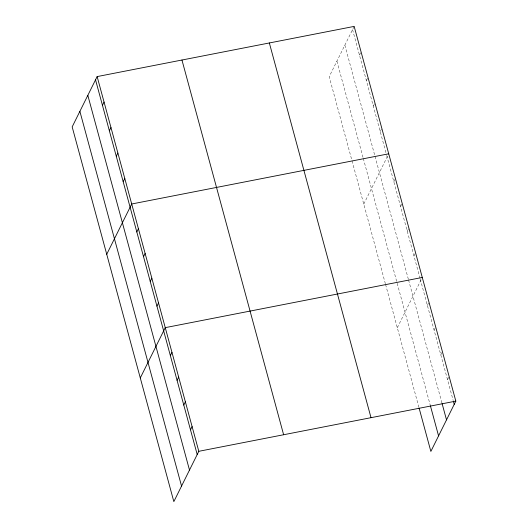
<?xml version="1.0" encoding="UTF-8"?>
<svg xmlns="http://www.w3.org/2000/svg" width="528" height="528" viewBox="0 0 528 528"><rect width="100%" height="100%" fill="white"/><g stroke="black" fill="none" stroke-linecap="round" stroke-linejoin="round"><path stroke-width="0.4" stroke-dasharray="2.64 1.98" d="M354.163 26.4L329.195 76.692L351.82 160.083M359.476 55.11L361.073 51.883M366.386 80.586L367.99 77.359M373.303 106.069L374.9 102.841M380.213 131.551L381.493 128.971M363.766 204.098L388.727 153.806M393.835 181.764L395.439 178.537M400.547 206.494L401.828 203.914M407.26 231.224L408.54 228.644M413.965 255.955L415.569 252.727M397.313 327.756L422.281 277.457M427.39 305.415L428.987 302.194M434.095 330.152L435.699 326.924M440.807 354.882L442.088 352.301M447.52 379.612L448.8 377.032M352.559 29.627L386.496 154.711M386.707 155.483L420.05 278.368M420.255 279.14L453.176 400.481M344.85 45.157L374.807 155.575M375.019 156.347L408.355 279.213M408.566 279.992L441.903 402.871M336.904 61.162L363.092 157.681M363.304 158.453L430.188 404.963M352.031 160.855L385.361 283.701M385.572 284.473L418.909 407.359"/><path stroke-width="0.79" d="M97.139 76.586L72.171 126.885L173.837 501.6L198.805 451.308L97.139 76.586L354.163 26.4L455.829 401.115L430.861 451.414L419.12 408.131M102.452 105.296L104.049 102.069M109.362 130.779L110.966 127.552M116.279 156.255L117.876 153.034M123.189 181.738L124.793 178.51M106.735 254.285L131.703 203.993L388.727 153.806M136.811 231.95L138.415 228.723M143.524 256.681L145.127 253.453M150.236 281.411L151.833 278.19M156.941 306.148L158.545 302.92M140.29 377.942L165.257 327.65L422.281 277.457M170.366 355.608L171.963 352.381M177.071 380.338L178.675 377.111M183.784 405.068L185.387 401.841M190.496 429.799L192.093 426.578M198.805 451.308L455.829 401.115M453.387 401.254L454.225 404.342M442.114 403.643L446.516 419.872M430.393 405.735L438.57 435.877M269.346 42.959L371.012 417.681M181.955 60.027L283.622 434.742M95.535 79.814L197.201 454.535M87.826 95.35L189.493 470.065M79.88 111.349L181.546 486.07"/></g></svg>
